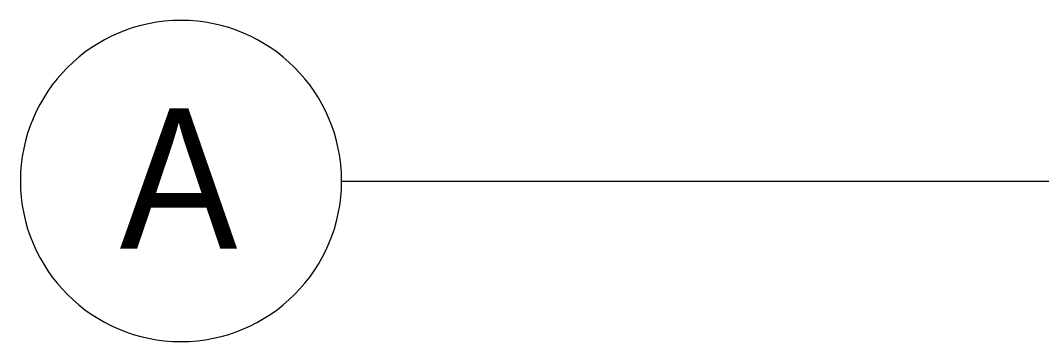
# Model space of a CAD drawing. Header units: millimetres. Extents: x 39815 to 261742, y -8553 to 29000.
# Drawn here: x 119866 to 132584, y -2000 to 2000 of the extents above; entities that cross this region are included whole.
import ezdxf

# ---------------------------------------------------------------- set-up
doc = ezdxf.new("R2010")
doc.units = ezdxf.units.MM
doc.layers.add('Оси', color=7, linetype='Continuous', lineweight=9)
doc.layers.add('Оси-1', color=7, linetype='Continuous', lineweight=20)
doc.styles.add('Arial_1', font='arial.ttf', dxfattribs={"width": 0.9, "height": 1750})

# ---------------------------------------------------------------- blocks, each defined once
blk = doc.blocks.new('Ось сетки - D8-29747960-Общий план 2 этажа с размещением фрагментов 2_8-2_11')
at = {"layer": 'Оси-1'}
for start, end in [(360, 180), (180, 360)]:
    blk.add_arc((0, 0), 4, start, end, dxfattribs=at)

msp = doc.modelspace()

# ---------------------------------------------------------------- linework, layer by layer
at = {"layer": 'Оси'}
msp.add_line((123866.1, 0), (136366.1, 0), dxfattribs=at)

# ---------------------------------------------------------------- block references
at = {"layer": 'Оси-1', "xscale": 499.9999999999995, "yscale": 499.9999999999995, "zscale": 499.9999999999995, "rotation": 269.9999999999994}
msp.add_blockref('Ось сетки - D8-29747960-Общий план 2 этажа с размещением фрагментов 2_8-2_11', (121866.1, 0), dxfattribs=at)

# ---------------------------------------------------------------- texts
at = {"layer": 'Оси', "insert": (121102.2, 905.2), "char_height": 1750, "width": 1803.797, "attachment_point": 1, "style": 'Arial_1'}
msp.add_mtext('\\fArial|b0|i0|c204|p34|;\\W.9;А', dxfattribs=at)

doc.saveas('drawing.dxf')
